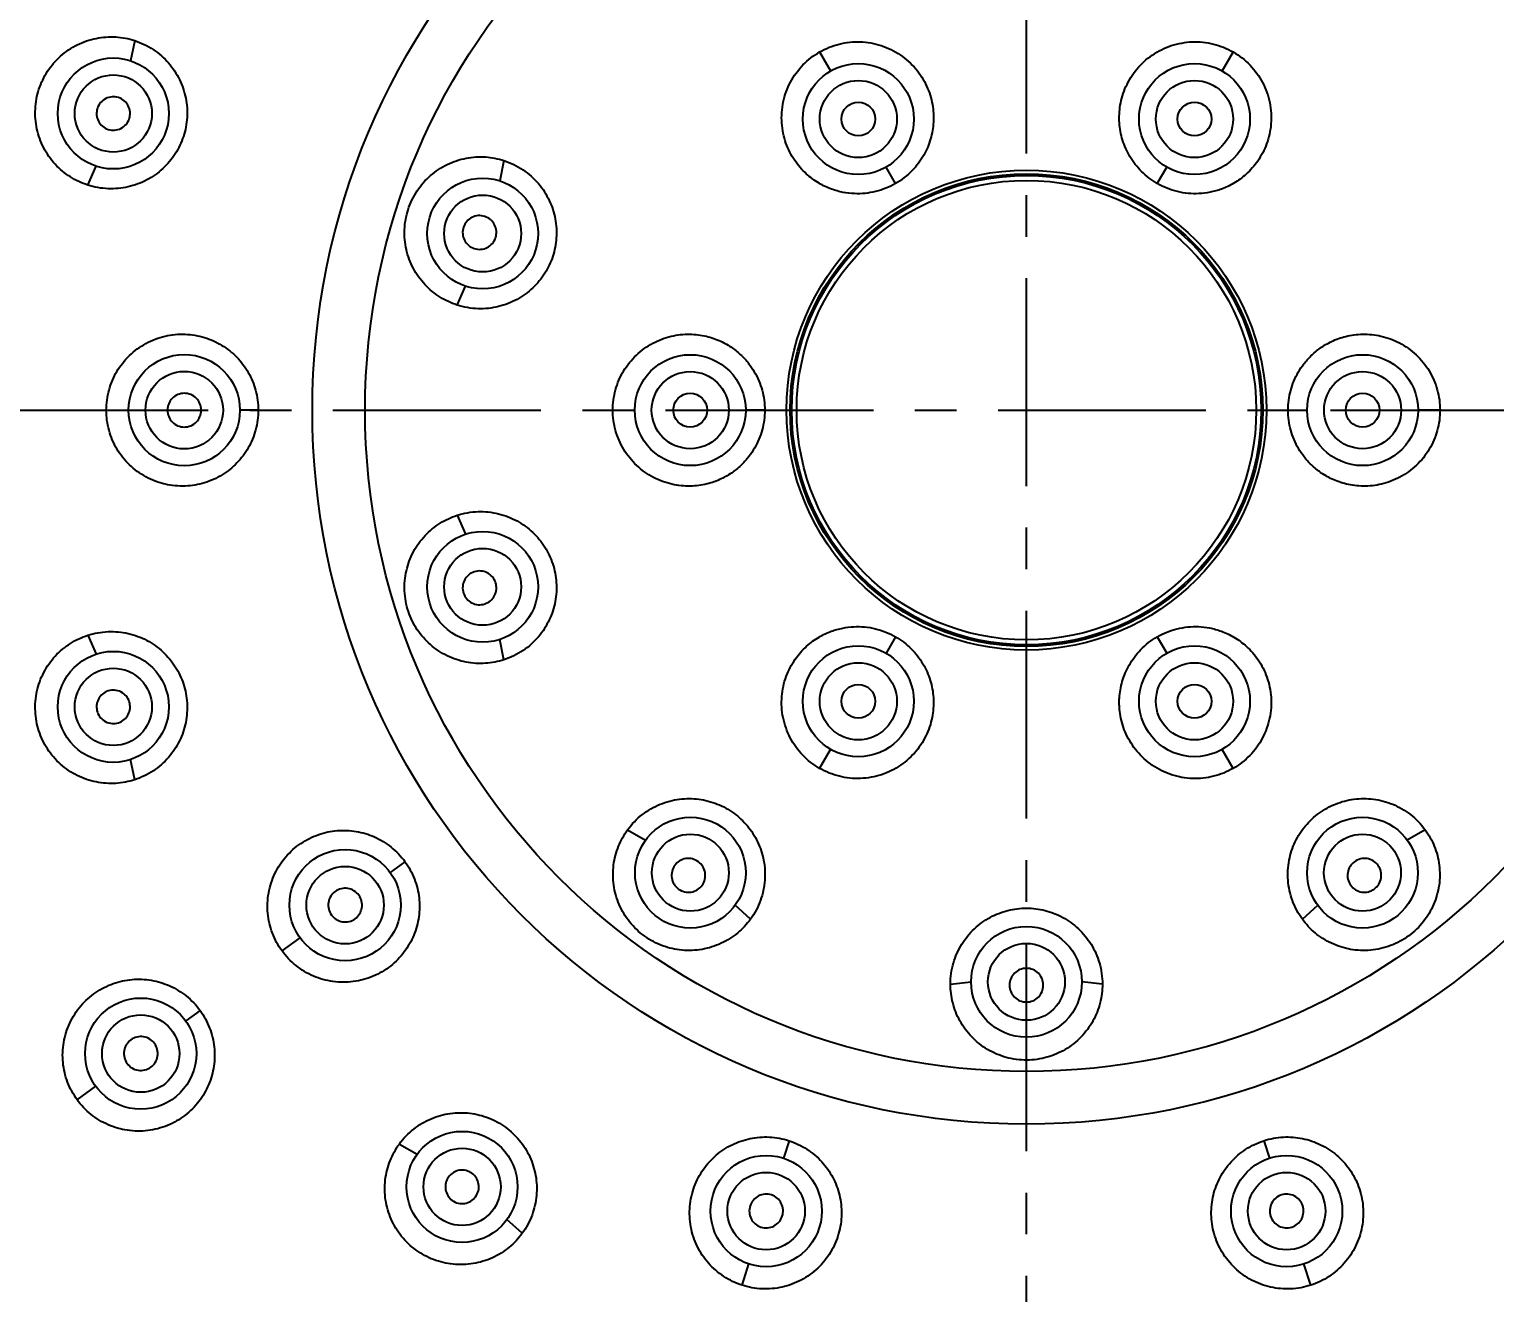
# Model space of a CAD drawing. Extents: x 0 to 1239, y 0 to 509.
# Drawn here: x 110.72 to 154.78, y 225.81 to 263.8 of the extents above; entities that cross this region are included whole.
import ezdxf

# ---------------------------------------------------------------- set-up
doc = ezdxf.new("R2010")
doc.units = 0
doc.header["$LTSCALE"] = 10
doc.header["$MEASUREMENT"] = 0
doc.header["$PDMODE"] = 3
doc.header["$PDSIZE"] = -10
doc.linetypes.add('CENTER', pattern=[2, 1.25, -0.25, 0.25, -0.25])
doc.layers.get('0').update_dxf_attribs({"linetype": 'CONTINUOUS'})
doc.layers.get('DEFPOINTS').update_dxf_attribs({"linetype": 'CONTINUOUS'})
doc.layers.add('CAXA3', color=7, linetype='CONTINUOUS', lineweight=25)
doc.styles.add('Daelim Dimension', font='')
doc.styles.get('Daelim Dimension').set_extended_font_data('NanumGothic')
doc.dimstyles.new('DEFAULT', dxfattribs={"dimscale": 2, "dimtxt": 2, "dimasz": 2, "dimexe": 0, "dimexo": 2, "dimgap": 1, "dimtad": 1, "dimdec": 1, "dimzin": 9, "dimdsep": 46, "dimtxsty": 'Daelim Dimension', "dimcen": 0.5, "dimclrd": 252, "dimclre": 252, "dimclrt": 3, "dimadec": 1, "dimazin": 0, "dimtfac": 1, "dimtdec": 1, "dimtix": 1, "dimtmove": 0, "dimatfit": 3, "dimfxl": 1, "dimtolj": 1, "dimtzin": 1, "dimlwd": 9, "dimlwe": 9, "dimarcsym": 0})

# ---------------------------------------------------------------- blocks, each defined once
blk = doc.blocks.new('*D3')
at = {"color": 5, "linetype": 'ByBlock', "lineweight": 9, "ltscale": 0.5, "transparency": 16777216}
for p, q in [((136.7, 302.709), (54.379, 302.709)), ((54.379, 298.709), (54.379, 207.083)), ((147.315, 203.083), (54.379, 203.083))]:
    blk.add_line(p, q, dxfattribs=at)
at = {"color": 5, "ltscale": 0.5, "transparency": 16777216}
for points in [[(53.713, 298.709), (55.046, 298.709), (54.379, 302.709)], [(53.713, 207.083), (55.046, 207.083), (54.379, 203.083)]]:
    blk.add_solid(points, dxfattribs=at)
at = {"layer": 'DEFPOINTS', "color": 0, "ltscale": 0.5, "transparency": 16777216}
for p in [(140.7, 302.709), (54.379, 203.083), (151.315, 203.083)]:
    blk.add_point(p, dxfattribs=at)
at = {"color": 7, "ltscale": 0.5, "transparency": 16777216, "insert": (47.588, 252.896), "char_height": 6, "attachment_point": 5, "rotation": 90, "style": 'Daelim Dimension'}
blk.add_mtext('\\A1;{\\H1.25x;\\C256;Ø}100', dxfattribs=at)

msp = doc.modelspace()

# ---------------------------------------------------------------- linework, layer by layer
at = {"color": 1, "linetype": 'CENTER', "ltscale": 0.5}
for p, q in [((140.7, 60.066), (140.7, 314.501)), ((79.847, 252.349), (202.165, 252.349))]:
    msp.add_line(p, q, dxfattribs=at)
at = {"layer": 'CAXA3', "color": 7, "linetype": 'Continuous', "lineweight": 25}
for p, q in [((113.885, 263.463), (113.758, 262.857)), ((134.481, 263.12), (134.811, 262.548)), ((146.918, 263.12), (146.588, 262.548)), ((112.473, 259.118), (112.727, 259.683)), ((124.99, 259.855), (124.864, 259.244)), ((136.765, 259.163), (136.479, 259.659)), ((144.634, 259.163), (144.92, 259.659)), ((123.578, 255.51), (123.835, 256.078)), ((133.727, 253.415), (133.673, 253.415)), ((113.032, 252.349), (113.703, 252.349)), ((117.601, 252.349), (117.048, 252.349)), ((128.262, 252.349), (128.922, 252.349)), ((132.831, 252.349), (132.258, 252.349)), ((148.568, 252.349), (149.141, 252.349)), ((153.137, 252.349), (152.477, 252.349)), ((133.673, 251.283), (133.727, 251.283)), ((123.578, 249.187), (123.835, 248.619)), ((112.473, 245.579), (112.727, 245.014)), ((124.99, 244.842), (124.864, 245.453)), ((136.765, 245.534), (136.479, 245.038)), ((144.634, 245.534), (144.92, 245.038)), ((134.481, 241.577), (134.811, 242.149)), ((146.918, 241.577), (146.588, 242.149)), ((113.885, 241.234), (113.758, 241.84)), ((128.706, 239.727), (129.248, 239.419)), ((152.693, 239.727), (152.151, 239.419)), ((122.012, 238.771), (121.565, 238.447)), ((132.402, 237.042), (131.941, 237.462)), ((148.997, 237.042), (149.458, 237.462)), ((118.316, 236.086), (118.859, 236.48)), ((138.415, 235.088), (139.035, 235.157)), ((142.984, 235.088), (142.364, 235.157)), ((115.852, 234.295), (115.419, 233.981)), ((112.155, 231.61), (112.714, 232.016)), ((121.843, 230.281), (122.38, 229.973)), ((133.562, 230.38), (133.391, 229.855)), ((147.838, 230.38), (148.008, 229.855)), ((125.539, 227.595), (125.08, 228.011)), ((132.15, 226.035), (132.357, 226.673)), ((149.249, 226.035), (149.042, 226.673))]:
    msp.add_line(p, q, dxfattribs=at)
for centre, radius in [((140.7, 252.349), 49.244), ((140.7, 252.349), 49.041), ((140.7, 252.349), 48.838), ((140.7, 252.349), 48.691), ((140.7, 252.349), 21.473), ((140.7, 252.349), 19.887), ((113.242, 261.27), 1.669), ((135.645, 261.103), 1.668), ((145.754, 261.103), 1.668), ((113.242, 261.27), 1.161), ((135.645, 261.103), 1.16), ((145.754, 261.103), 1.16), ((135.645, 261.103), 0.508), ((145.754, 261.103), 0.508), ((140.7, 252.349), 7.215), ((124.349, 257.661), 1.665), ((140.7, 252.349), 7.107), ((140.7, 252.349), 7.057), ((140.7, 252.349), 6.909), ((124.349, 257.661), 1.157), ((115.376, 252.349), 1.673), ((130.59, 252.349), 1.668), ((150.809, 252.349), 1.668), ((115.376, 252.349), 1.165), ((130.59, 252.349), 1.16), ((150.809, 252.349), 1.16), ((130.59, 252.349), 0.508), ((150.809, 252.349), 0.508), ((124.349, 247.036), 1.665), ((124.349, 247.036), 1.157), ((113.242, 243.427), 1.669), ((135.645, 243.594), 1.668), ((145.754, 243.594), 1.668), ((113.242, 243.427), 1.161), ((135.645, 243.594), 1.16), ((145.754, 243.594), 1.16), ((135.645, 243.594), 0.508), ((145.754, 243.594), 0.508), ((130.595, 238.44), 1.665), ((150.805, 238.44), 1.665), ((130.595, 238.44), 1.157), ((150.805, 238.44), 1.157), ((120.212, 237.464), 1.673), ((120.212, 237.464), 1.165), ((140.7, 235.157), 1.665), ((140.7, 235.157), 1.157), ((114.067, 232.999), 1.672), ((114.067, 232.999), 1.164), ((123.73, 228.992), 1.669), ((123.73, 228.992), 1.161), ((132.874, 228.264), 1.673), ((148.525, 228.264), 1.673), ((132.874, 228.264), 1.165), ((148.525, 228.264), 1.165)]:
    msp.add_circle(centre, radius, dxfattribs=at)
for radius, start, end in [(50.767, 283.066, 256.934), (50.361, 282.2813, 257.7187)]:
    msp.add_arc((140.7, 252.349), radius, start, end, dxfattribs=at)
for points, knots in [([(112.473, 259.118), (112.29, 259.177), (111.933, 259.346), (111.475, 259.729), (111.127, 260.227), (110.92, 260.801), (110.871, 261.409), (110.981, 262.006), (111.244, 262.554), (111.641, 263.016), (112.146, 263.359), (112.72, 263.555), (113.315, 263.596), (113.702, 263.523), (113.885, 263.463)], [0, 0, 0, 0, 0.577922, 1.173093, 1.777108, 2.384007, 2.987295, 3.589115, 4.190947, 4.794545, 5.401284, 6.004209, 6.598436, 7.175637, 7.175637, 7.175637, 7.175637]), ([(113.885, 263.463), (114.082, 263.399), (114.457, 263.218), (114.92, 262.81), (115.255, 262.305), (115.445, 261.739), (115.484, 261.151), (115.374, 260.575), (115.124, 260.045), (114.745, 259.593), (114.341, 259.306), (113.978, 259.144), (113.69, 259.057), (113.391, 259.009), (112.98, 258.998), (112.671, 259.054), (112.473, 259.118)], [0, 0, 0, 0, 0.624332, 1.23331, 1.834834, 2.424875, 3.008856, 3.588087, 4.168182, 4.752678, 5.342209, 5.642028, 5.943776, 6.245289, 6.549936, 7.175631, 7.175631, 7.175631, 7.175631]), ([(136.765, 259.163), (136.671, 259.109), (136.476, 259.014), (136.166, 258.915), (135.847, 258.861), (135.52, 258.852), (135.179, 258.891), (134.819, 258.991), (134.438, 259.171), (134.055, 259.455), (133.705, 259.859), (133.441, 260.38), (133.315, 260.986), (133.359, 261.622), (133.579, 262.227), (133.958, 262.749), (134.297, 263.014), (134.481, 263.12)], [0, 0, 0, 0, 0.325585, 0.651529, 0.973999, 1.295546, 1.632784, 2.001188, 2.414777, 2.891341, 3.423706, 4.007727, 4.627869, 5.261353, 5.900195, 6.539435, 7.175716, 7.175716, 7.175716, 7.175716]), ([(134.481, 263.12), (134.665, 263.226), (135.064, 263.388), (135.706, 263.455), (136.342, 263.342), (136.921, 263.058), (137.391, 262.633), (137.668, 262.195), (137.81, 261.823), (137.877, 261.547), (137.904, 261.319), (137.909, 261.141), (137.904, 260.969), (137.879, 260.756), (137.822, 260.504), (137.734, 260.255), (137.57, 259.921), (137.271, 259.521), (136.948, 259.269), (136.765, 259.163)], [0, 0, 0, 0, 0.638717, 1.275854, 1.916381, 2.556227, 3.188012, 3.798267, 4.094007, 4.380189, 4.651341, 4.783339, 4.913885, 5.169277, 5.424963, 5.689505, 5.962121, 6.541484, 7.175614, 7.175614, 7.175614, 7.175614]), ([(144.634, 259.163), (144.463, 259.262), (144.151, 259.501), (143.853, 259.884), (143.681, 260.217), (143.587, 260.472), (143.524, 260.73), (143.492, 260.991), (143.489, 261.256), (143.519, 261.527), (143.584, 261.805), (143.723, 262.179), (143.998, 262.622), (144.468, 263.051), (145.048, 263.339), (145.686, 263.455), (146.332, 263.389), (146.733, 263.227), (146.918, 263.12)], [0, 0, 0, 0, 0.5944, 1.16582, 1.444186, 1.717229, 1.980981, 2.242618, 2.505252, 2.775142, 3.062105, 3.359359, 3.974594, 4.607068, 5.249869, 5.893437, 6.533094, 7.175618, 7.175618, 7.175618, 7.175618]), ([(146.918, 263.12), (147.104, 263.013), (147.447, 262.745), (147.827, 262.216), (148.045, 261.603), (148.083, 260.963), (147.95, 260.358), (147.683, 259.843), (147.335, 259.447), (146.958, 259.17), (146.585, 258.994), (146.231, 258.894), (145.892, 258.852), (145.563, 258.859), (145.24, 258.913), (144.926, 259.013), (144.729, 259.109), (144.634, 259.163)], [0, 0, 0, 0, 0.643176, 1.289029, 1.933414, 2.572006, 3.192368, 3.771495, 4.297353, 4.762945, 5.168183, 5.530882, 5.865807, 6.190235, 6.517532, 6.847265, 7.175704, 7.175704, 7.175704, 7.175704]), ([(113.722, 261.114), (113.743, 261.176), (113.759, 261.31), (113.704, 261.504), (113.579, 261.663), (113.403, 261.761), (113.202, 261.785), (113.008, 261.73), (112.85, 261.606), (112.784, 261.488), (112.764, 261.426)], [0, 0, 0, 0, 0.197663, 0.395394, 0.593222, 0.791118, 0.989013, 1.186842, 1.384573, 1.582237, 1.582237, 1.582237, 1.582237]), ([(112.764, 261.426), (112.743, 261.363), (112.727, 261.229), (112.782, 261.035), (112.907, 260.877), (113.083, 260.778), (113.284, 260.755), (113.478, 260.809), (113.636, 260.934), (113.702, 261.052), (113.722, 261.114)], [0, 0, 0, 0, 0.197664, 0.395395, 0.593223, 0.791118, 0.989013, 1.186841, 1.384573, 1.582237, 1.582237, 1.582237, 1.582237]), ([(123.578, 255.51), (123.4, 255.568), (123.049, 255.732), (122.593, 256.107), (122.3, 256.518), (122.135, 256.887), (122.049, 257.177), (122.002, 257.475), (121.992, 257.879), (122.064, 258.287), (122.216, 258.671), (122.37, 258.942), (122.557, 259.188), (122.773, 259.406), (123.016, 259.591), (123.367, 259.792), (123.844, 259.951), (124.432, 259.987), (124.812, 259.913), (124.99, 259.855)], [0, 0, 0, 0, 0.561935, 1.15173, 1.755721, 2.059839, 2.363271, 2.662159, 2.961976, 3.575289, 3.888638, 4.201735, 4.509258, 4.814752, 5.120621, 5.425122, 6.026407, 6.613969, 7.175638, 7.175638, 7.175638, 7.175638]), ([(124.99, 259.855), (125.193, 259.789), (125.576, 259.602), (126.043, 259.182), (126.372, 258.671), (126.553, 258.108), (126.587, 257.53), (126.479, 256.969), (126.236, 256.451), (125.869, 256.004), (125.473, 255.715), (125.114, 255.547), (124.824, 255.456), (124.521, 255.403), (124.1, 255.388), (123.781, 255.444), (123.578, 255.51)], [0, 0, 0, 0, 0.642279, 1.262496, 1.86604, 2.449796, 3.022303, 3.586164, 4.151076, 4.724552, 5.308461, 5.608704, 5.913117, 6.219847, 6.531608, 7.175623, 7.175623, 7.175623, 7.175623]), ([(123.772, 257.849), (123.752, 257.786), (123.735, 257.651), (123.791, 257.455), (123.916, 257.296), (124.094, 257.196), (124.296, 257.172), (124.491, 257.228), (124.651, 257.353), (124.717, 257.472), (124.738, 257.535)], [0, 0, 0, 0, 0.199289, 0.398595, 0.597925, 0.797272, 0.996619, 1.19595, 1.395256, 1.594545, 1.594545, 1.594545, 1.594545]), ([(124.738, 257.535), (124.758, 257.598), (124.774, 257.733), (124.719, 257.928), (124.593, 258.088), (124.416, 258.187), (124.214, 258.211), (124.018, 258.156), (123.859, 258.03), (123.792, 257.912), (123.772, 257.849)], [0, 0, 0, 0, 0.199289, 0.398595, 0.597925, 0.797272, 0.99662, 1.19595, 1.395256, 1.594545, 1.594545, 1.594545, 1.594545]), ([(113.032, 252.349), (113.032, 252.552), (113.087, 252.96), (113.327, 253.528), (113.647, 253.932), (113.96, 254.195), (114.22, 254.361), (114.502, 254.491), (114.797, 254.58), (115.099, 254.63), (115.499, 254.641), (115.987, 254.559), (116.521, 254.318), (116.973, 253.957), (117.322, 253.492), (117.548, 252.946), (117.601, 252.549), (117.601, 252.349)], [0, 0, 0, 0, 0.611297, 1.220642, 1.832814, 2.139805, 2.447546, 2.758317, 3.068065, 3.373048, 3.674789, 4.267375, 4.844128, 5.416085, 5.989395, 6.572082, 7.175639, 7.175639, 7.175639, 7.175639]), ([(128.262, 252.349), (128.262, 252.553), (128.317, 252.965), (128.563, 253.538), (128.952, 254.023), (129.449, 254.383), (130.003, 254.593), (130.558, 254.654), (131.065, 254.591), (131.497, 254.441), (131.848, 254.238), (132.127, 254.009), (132.348, 253.765), (132.522, 253.508), (132.658, 253.237), (132.757, 252.95), (132.817, 252.652), (132.831, 252.45), (132.831, 252.349)], [0, 0, 0, 0, 0.614362, 1.233175, 1.851296, 2.460235, 3.054881, 3.611716, 4.120583, 4.578377, 4.977692, 5.333744, 5.658203, 5.963285, 6.264145, 6.567847, 6.87222, 7.175767, 7.175767, 7.175767, 7.175767]), ([(148.568, 252.349), (148.568, 252.448), (148.582, 252.648), (148.64, 252.943), (148.737, 253.226), (148.87, 253.496), (149.041, 253.752), (149.259, 253.997), (149.535, 254.228), (149.886, 254.433), (150.316, 254.587), (150.823, 254.654), (151.378, 254.597), (151.935, 254.391), (152.438, 254.033), (152.832, 253.546), (153.081, 252.97), (153.137, 252.554), (153.137, 252.349)], [0, 0, 0, 0, 0.299815, 0.600443, 0.900095, 1.197493, 1.500496, 1.823711, 2.179187, 2.579488, 3.037281, 3.545071, 4.102953, 4.69824, 5.3105, 5.933809, 6.557933, 7.175766, 7.175766, 7.175766, 7.175766]), ([(115.885, 252.349), (115.885, 252.415), (115.859, 252.548), (115.746, 252.717), (115.577, 252.83), (115.377, 252.87), (115.178, 252.83), (115.009, 252.717), (114.896, 252.548), (114.869, 252.415), (114.869, 252.349)], [0, 0, 0, 0, 0.199289, 0.398595, 0.597925, 0.797272, 0.99662, 1.19595, 1.395256, 1.594545, 1.594545, 1.594545, 1.594545]), ([(117.601, 252.349), (117.601, 252.148), (117.548, 251.752), (117.323, 251.207), (116.976, 250.744), (116.525, 250.381), (115.991, 250.14), (115.4, 250.039), (114.79, 250.097), (114.211, 250.317), (113.71, 250.685), (113.327, 251.17), (113.086, 251.738), (113.032, 252.146), (113.032, 252.349)], [0, 0, 0, 0, 0.603171, 1.184749, 1.756596, 2.326688, 2.906552, 3.500104, 4.109327, 4.727555, 5.342359, 5.95489, 6.564752, 7.175633, 7.175633, 7.175633, 7.175633]), ([(114.869, 252.349), (114.869, 252.283), (114.896, 252.149), (115.009, 251.98), (115.178, 251.867), (115.377, 251.828), (115.577, 251.867), (115.746, 251.98), (115.859, 252.149), (115.885, 252.283), (115.885, 252.349)], [0, 0, 0, 0, 0.199289, 0.398595, 0.597925, 0.797272, 0.996619, 1.19595, 1.395256, 1.594545, 1.594545, 1.594545, 1.594545]), ([(132.831, 252.349), (132.831, 252.249), (132.818, 252.049), (132.759, 251.754), (132.662, 251.471), (132.529, 251.202), (132.358, 250.945), (132.14, 250.701), (131.864, 250.47), (131.514, 250.264), (131.083, 250.11), (130.576, 250.043), (130.021, 250.1), (129.464, 250.307), (128.962, 250.664), (128.567, 251.151), (128.318, 251.728), (128.262, 252.143), (128.262, 252.349)], [0, 0, 0, 0, 0.299816, 0.600443, 0.900095, 1.197493, 1.500496, 1.823711, 2.179187, 2.579488, 3.037281, 3.545071, 4.102953, 4.69824, 5.3105, 5.933809, 6.557933, 7.175766, 7.175766, 7.175766, 7.175766]), ([(153.137, 252.349), (153.137, 252.144), (153.082, 251.732), (152.836, 251.159), (152.447, 250.674), (151.95, 250.315), (151.396, 250.105), (150.842, 250.043), (150.334, 250.106), (149.902, 250.257), (149.551, 250.459), (149.272, 250.688), (149.051, 250.932), (148.877, 251.189), (148.741, 251.46), (148.642, 251.747), (148.582, 252.045), (148.568, 252.248), (148.568, 252.349)], [0, 0, 0, 0, 0.614362, 1.233175, 1.851296, 2.460235, 3.054881, 3.611716, 4.120583, 4.578377, 4.977692, 5.333744, 5.658203, 5.963285, 6.264145, 6.567847, 6.87222, 7.175767, 7.175767, 7.175767, 7.175767]), ([(124.99, 244.842), (124.812, 244.784), (124.431, 244.711), (123.842, 244.747), (123.363, 244.907), (123.013, 245.108), (122.773, 245.293), (122.56, 245.506), (122.314, 245.826), (122.133, 246.199), (122.03, 246.599), (121.995, 246.909), (122.001, 247.218), (122.049, 247.521), (122.136, 247.814), (122.302, 248.183), (122.595, 248.592), (123.049, 248.966), (123.4, 249.13), (123.578, 249.187)], [0, 0, 0, 0, 0.561935, 1.15173, 1.755721, 2.059839, 2.363271, 2.662159, 2.961976, 3.575289, 3.888638, 4.201735, 4.509258, 4.814752, 5.120621, 5.425122, 6.026407, 6.613969, 7.175638, 7.175638, 7.175638, 7.175638]), ([(123.578, 249.187), (123.781, 249.253), (124.201, 249.327), (124.825, 249.262), (125.392, 249.042), (125.87, 248.693), (126.236, 248.246), (126.479, 247.728), (126.587, 247.166), (126.553, 246.589), (126.402, 246.122), (126.211, 245.775), (126.03, 245.531), (125.815, 245.31), (125.484, 245.051), (125.193, 244.908), (124.99, 244.842)], [0, 0, 0, 0, 0.642279, 1.2625, 1.866043, 2.449799, 3.022306, 3.586167, 4.151078, 4.724555, 5.308464, 5.608707, 5.913121, 6.219848, 6.531605, 7.175623, 7.175623, 7.175623, 7.175623]), ([(124.738, 247.162), (124.717, 247.225), (124.651, 247.344), (124.491, 247.47), (124.296, 247.525), (124.094, 247.501), (123.916, 247.402), (123.791, 247.242), (123.735, 247.046), (123.752, 246.911), (123.772, 246.849)], [0, 0, 0, 0, 0.199289, 0.398595, 0.597925, 0.797272, 0.99662, 1.19595, 1.395256, 1.594545, 1.594545, 1.594545, 1.594545]), ([(123.772, 246.849), (123.792, 246.786), (123.859, 246.667), (124.018, 246.541), (124.214, 246.486), (124.416, 246.51), (124.593, 246.609), (124.719, 246.769), (124.774, 246.964), (124.758, 247.1), (124.738, 247.162)], [0, 0, 0, 0, 0.199289, 0.398595, 0.597925, 0.797272, 0.996619, 1.19595, 1.395256, 1.594545, 1.594545, 1.594545, 1.594545]), ([(113.885, 241.234), (113.702, 241.175), (113.314, 241.101), (112.718, 241.142), (112.144, 241.34), (111.639, 241.683), (111.242, 242.145), (110.98, 242.694), (110.871, 243.291), (110.92, 243.899), (111.128, 244.473), (111.476, 244.969), (111.934, 245.352), (112.29, 245.52), (112.473, 245.579)], [0, 0, 0, 0, 0.577922, 1.173093, 1.777108, 2.384007, 2.987295, 3.589115, 4.190947, 4.794545, 5.401284, 6.004209, 6.598436, 7.175637, 7.175637, 7.175637, 7.175637]), ([(112.473, 245.579), (112.67, 245.643), (113.08, 245.717), (113.695, 245.66), (114.262, 245.448), (114.748, 245.101), (115.126, 244.648), (115.376, 244.118), (115.484, 243.542), (115.444, 242.954), (115.285, 242.484), (115.088, 242.14), (114.905, 241.9), (114.691, 241.686), (114.366, 241.435), (114.083, 241.298), (113.885, 241.234)], [0, 0, 0, 0, 0.624332, 1.23331, 1.834834, 2.424875, 3.008856, 3.588087, 4.168182, 4.752678, 5.342209, 5.642028, 5.943776, 6.245289, 6.549936, 7.175631, 7.175631, 7.175631, 7.175631]), ([(134.481, 241.577), (134.295, 241.684), (133.952, 241.953), (133.572, 242.481), (133.355, 243.094), (133.316, 243.734), (133.449, 244.339), (133.716, 244.854), (134.064, 245.25), (134.441, 245.527), (134.814, 245.704), (135.168, 245.803), (135.507, 245.845), (135.836, 245.838), (136.159, 245.784), (136.473, 245.685), (136.671, 245.589), (136.765, 245.534)], [0, 0, 0, 0, 0.643176, 1.289029, 1.933414, 2.572006, 3.192368, 3.771495, 4.297353, 4.762945, 5.168183, 5.530882, 5.865807, 6.190235, 6.517532, 6.847265, 7.175704, 7.175704, 7.175704, 7.175704]), ([(136.765, 245.534), (136.936, 245.435), (137.248, 245.196), (137.547, 244.813), (137.718, 244.48), (137.812, 244.226), (137.875, 243.967), (137.907, 243.706), (137.91, 243.442), (137.88, 243.17), (137.816, 242.893), (137.676, 242.518), (137.401, 242.076), (136.931, 241.646), (136.352, 241.358), (135.713, 241.243), (135.067, 241.308), (134.666, 241.47), (134.481, 241.577)], [0, 0, 0, 0, 0.5944, 1.16582, 1.444186, 1.717229, 1.980981, 2.242618, 2.505252, 2.775142, 3.062105, 3.359359, 3.974594, 4.607068, 5.249869, 5.893437, 6.533094, 7.175618, 7.175618, 7.175618, 7.175618]), ([(146.918, 241.577), (146.735, 241.471), (146.335, 241.31), (145.693, 241.243), (145.057, 241.356), (144.478, 241.64), (144.008, 242.065), (143.731, 242.503), (143.589, 242.874), (143.522, 243.15), (143.496, 243.379), (143.49, 243.556), (143.495, 243.728), (143.52, 243.941), (143.577, 244.193), (143.665, 244.442), (143.829, 244.776), (144.128, 245.177), (144.451, 245.429), (144.634, 245.534)], [0, 0, 0, 0, 0.638717, 1.275854, 1.916381, 2.556227, 3.188012, 3.798267, 4.094007, 4.380189, 4.651341, 4.783339, 4.913885, 5.169277, 5.424963, 5.689505, 5.962121, 6.541484, 7.175614, 7.175614, 7.175614, 7.175614]), ([(144.634, 245.534), (144.728, 245.588), (144.923, 245.683), (145.233, 245.782), (145.552, 245.837), (145.88, 245.846), (146.22, 245.806), (146.58, 245.706), (146.961, 245.526), (147.344, 245.243), (147.694, 244.838), (147.958, 244.317), (148.084, 243.712), (148.04, 243.075), (147.82, 242.47), (147.441, 241.948), (147.102, 241.683), (146.918, 241.577)], [0, 0, 0, 0, 0.325585, 0.651529, 0.973999, 1.295546, 1.632784, 2.001188, 2.414777, 2.891341, 3.423706, 4.007727, 4.627869, 5.261353, 5.900195, 6.539435, 7.175716, 7.175716, 7.175716, 7.175716]), ([(113.722, 243.583), (113.702, 243.645), (113.636, 243.763), (113.478, 243.888), (113.284, 243.943), (113.083, 243.919), (112.907, 243.82), (112.782, 243.662), (112.727, 243.468), (112.743, 243.334), (112.764, 243.272)], [0, 0, 0, 0, 0.197663, 0.395394, 0.593222, 0.791118, 0.989013, 1.186842, 1.384573, 1.582237, 1.582237, 1.582237, 1.582237]), ([(112.764, 243.272), (112.784, 243.209), (112.85, 243.092), (113.008, 242.967), (113.202, 242.912), (113.403, 242.936), (113.579, 243.034), (113.704, 243.193), (113.759, 243.387), (113.743, 243.521), (113.722, 243.583)], [0, 0, 0, 0, 0.197664, 0.395395, 0.593223, 0.791118, 0.989013, 1.186841, 1.384573, 1.582237, 1.582237, 1.582237, 1.582237]), ([(128.706, 239.727), (128.831, 239.9), (129.128, 240.207), (129.671, 240.521), (130.259, 240.676), (130.851, 240.674), (131.41, 240.528), (131.911, 240.252), (132.328, 239.861), (132.641, 239.374), (132.793, 238.907), (132.841, 238.514), (132.839, 238.21), (132.795, 237.905), (132.679, 237.501), (132.528, 237.215), (132.402, 237.042)], [0, 0, 0, 0, 0.64228, 1.262497, 1.866041, 2.449797, 3.022304, 3.586165, 4.151077, 4.724554, 5.308463, 5.608707, 5.91312, 6.219847, 6.531605, 7.175623, 7.175623, 7.175623, 7.175623]), ([(148.997, 237.042), (148.871, 237.214), (148.671, 237.591), (148.54, 238.205), (148.575, 238.812), (148.759, 239.375), (149.071, 239.861), (149.489, 240.252), (149.989, 240.528), (150.549, 240.675), (151.04, 240.675), (151.429, 240.6), (151.717, 240.503), (151.993, 240.368), (152.342, 240.133), (152.567, 239.901), (152.693, 239.727)], [0, 0, 0, 0, 0.64228, 1.262497, 1.866041, 2.449797, 3.022304, 3.586165, 4.151077, 4.724554, 5.308463, 5.608707, 5.91312, 6.219847, 6.531605, 7.175623, 7.175623, 7.175623, 7.175623]), ([(118.316, 236.086), (118.196, 236.251), (118, 236.614), (117.862, 237.217), (117.888, 237.836), (118.077, 238.423), (118.412, 238.937), (118.793, 239.276), (119.14, 239.478), (119.413, 239.593), (119.693, 239.67), (120.07, 239.725), (120.55, 239.705), (121.107, 239.536), (121.615, 239.227), (121.893, 238.935), (122.012, 238.771)], [0, 0, 0, 0, 0.61257, 1.224671, 1.838662, 2.45158, 3.057488, 3.663785, 3.964974, 4.262113, 4.550907, 4.836263, 5.405491, 5.9801, 6.567759, 7.175635, 7.175635, 7.175635, 7.175635]), ([(132.402, 237.042), (132.292, 236.89), (132.028, 236.607), (131.53, 236.29), (131.048, 236.138), (130.646, 236.095), (130.344, 236.103), (130.046, 236.15), (129.659, 236.265), (129.293, 236.46), (128.975, 236.724), (128.764, 236.953), (128.588, 237.207), (128.449, 237.48), (128.347, 237.769), (128.265, 238.164), (128.261, 238.668), (128.409, 239.237), (128.596, 239.576), (128.706, 239.727)], [0, 0, 0, 0, 0.561935, 1.15173, 1.755721, 2.059839, 2.363271, 2.662159, 2.961976, 3.575289, 3.888638, 4.201735, 4.509258, 4.814752, 5.120621, 5.425122, 6.026407, 6.613969, 7.175638, 7.175638, 7.175638, 7.175638]), ([(152.693, 239.727), (152.803, 239.576), (152.991, 239.237), (153.139, 238.665), (153.134, 238.16), (153.051, 237.765), (152.95, 237.48), (152.813, 237.211), (152.584, 236.878), (152.286, 236.591), (151.937, 236.37), (151.653, 236.24), (151.357, 236.151), (151.054, 236.103), (150.749, 236.095), (150.347, 236.139), (149.867, 236.291), (149.371, 236.608), (149.107, 236.89), (148.997, 237.042)], [0, 0, 0, 0, 0.561935, 1.15173, 1.755721, 2.059839, 2.363271, 2.662159, 2.961976, 3.575289, 3.888638, 4.201735, 4.509258, 4.814752, 5.120621, 5.425122, 6.026407, 6.613969, 7.175638, 7.175638, 7.175638, 7.175638]), ([(130.835, 238.771), (130.781, 238.81), (130.658, 238.867), (130.455, 238.875), (130.264, 238.804), (130.115, 238.666), (130.03, 238.482), (130.022, 238.278), (130.092, 238.088), (130.184, 237.988), (130.238, 237.949)], [0, 0, 0, 0, 0.199289, 0.398595, 0.597925, 0.797272, 0.99662, 1.19595, 1.395256, 1.594545, 1.594545, 1.594545, 1.594545]), ([(151.161, 237.949), (151.215, 237.988), (151.307, 238.088), (151.377, 238.278), (151.37, 238.482), (151.284, 238.666), (151.135, 238.804), (150.944, 238.875), (150.741, 238.867), (150.618, 238.81), (150.564, 238.771)], [0, 0, 0, 0, 0.199289, 0.398595, 0.597925, 0.797272, 0.996619, 1.19595, 1.395256, 1.594545, 1.594545, 1.594545, 1.594545]), ([(122.012, 238.771), (122.13, 238.61), (122.32, 238.26), (122.459, 237.687), (122.45, 237.106), (122.298, 236.547), (122.007, 236.037), (121.589, 235.609), (121.062, 235.298), (120.464, 235.136), (119.843, 235.139), (119.248, 235.306), (118.72, 235.624), (118.435, 235.921), (118.316, 236.086)], [0, 0, 0, 0, 0.600227, 1.182492, 1.755869, 2.32901, 2.907518, 3.50138, 4.109205, 4.727939, 5.342125, 5.95429, 6.564368, 7.175634, 7.175634, 7.175634, 7.175634]), ([(130.238, 237.949), (130.291, 237.91), (130.415, 237.853), (130.618, 237.845), (130.808, 237.916), (130.958, 238.054), (131.043, 238.238), (131.051, 238.442), (130.981, 238.632), (130.888, 238.732), (130.835, 238.771)], [0, 0, 0, 0, 0.199289, 0.398595, 0.597925, 0.797272, 0.996619, 1.19595, 1.395256, 1.594545, 1.594545, 1.594545, 1.594545]), ([(150.564, 238.771), (150.511, 238.732), (150.419, 238.632), (150.348, 238.442), (150.356, 238.238), (150.441, 238.054), (150.591, 237.916), (150.782, 237.845), (150.984, 237.853), (151.108, 237.91), (151.161, 237.949)], [0, 0, 0, 0, 0.199289, 0.398595, 0.597925, 0.797272, 0.99662, 1.19595, 1.395256, 1.594545, 1.594545, 1.594545, 1.594545]), ([(120.624, 237.763), (120.585, 237.816), (120.486, 237.909), (120.295, 237.979), (120.092, 237.971), (119.907, 237.886), (119.769, 237.737), (119.699, 237.546), (119.707, 237.343), (119.764, 237.22), (119.803, 237.166)], [0, 0, 0, 0, 0.199289, 0.398595, 0.597925, 0.797272, 0.99662, 1.19595, 1.395256, 1.594545, 1.594545, 1.594545, 1.594545]), ([(119.803, 237.166), (119.841, 237.113), (119.941, 237.02), (120.132, 236.95), (120.335, 236.958), (120.52, 237.043), (120.658, 237.192), (120.728, 237.383), (120.72, 237.586), (120.663, 237.71), (120.624, 237.763)], [0, 0, 0, 0, 0.199289, 0.398595, 0.597925, 0.797272, 0.996619, 1.19595, 1.395256, 1.594545, 1.594545, 1.594545, 1.594545]), ([(138.415, 235.088), (138.415, 235.302), (138.475, 235.724), (138.729, 236.298), (139.114, 236.769), (139.594, 237.115), (140.132, 237.325), (140.7, 237.396), (141.267, 237.325), (141.806, 237.115), (142.204, 236.827), (142.474, 236.537), (142.65, 236.29), (142.794, 236.017), (142.939, 235.622), (142.984, 235.302), (142.984, 235.088)], [0, 0, 0, 0, 0.642279, 1.2625, 1.866043, 2.449798, 3.022305, 3.586166, 4.151077, 4.724553, 5.308462, 5.608705, 5.913118, 6.219848, 6.531608, 7.175623, 7.175623, 7.175623, 7.175623]), ([(140.7, 235.565), (140.634, 235.565), (140.5, 235.539), (140.331, 235.426), (140.218, 235.257), (140.179, 235.058), (140.218, 234.858), (140.331, 234.689), (140.5, 234.576), (140.634, 234.55), (140.7, 234.55)], [0, 0, 0, 0, 0.199289, 0.398595, 0.597925, 0.797272, 0.99662, 1.19595, 1.395256, 1.594545, 1.594545, 1.594545, 1.594545]), ([(140.7, 234.55), (140.766, 234.55), (140.899, 234.576), (141.068, 234.689), (141.181, 234.858), (141.221, 235.058), (141.181, 235.257), (141.068, 235.426), (140.899, 235.539), (140.766, 235.565), (140.7, 235.565)], [0, 0, 0, 0, 0.199289, 0.398595, 0.597925, 0.797272, 0.996619, 1.19595, 1.395256, 1.594545, 1.594545, 1.594545, 1.594545]), ([(112.155, 231.61), (112.037, 231.772), (111.843, 232.131), (111.703, 232.727), (111.724, 233.341), (111.908, 233.931), (112.242, 234.45), (112.696, 234.858), (113.23, 235.129), (113.806, 235.253), (114.389, 235.229), (114.95, 235.059), (115.457, 234.749), (115.734, 234.458), (115.852, 234.295)], [0, 0, 0, 0, 0.604307, 1.210446, 1.819562, 2.432059, 3.047096, 3.652889, 4.246517, 4.827827, 5.405884, 5.984854, 6.57245, 7.175635, 7.175635, 7.175635, 7.175635]), ([(142.984, 235.088), (142.984, 234.901), (142.937, 234.516), (142.72, 233.967), (142.42, 233.561), (142.12, 233.29), (141.871, 233.119), (141.602, 232.982), (141.221, 232.848), (140.811, 232.79), (140.398, 232.816), (140.093, 232.878), (139.801, 232.98), (139.528, 233.119), (139.276, 233.293), (138.977, 233.564), (138.678, 233.969), (138.462, 234.517), (138.415, 234.901), (138.415, 235.088)], [0, 0, 0, 0, 0.561935, 1.15173, 1.755721, 2.059839, 2.363271, 2.662159, 2.961976, 3.575289, 3.888638, 4.201735, 4.509258, 4.814752, 5.120621, 5.425122, 6.026407, 6.613969, 7.175638, 7.175638, 7.175638, 7.175638]), ([(115.852, 234.295), (115.969, 234.134), (116.16, 233.782), (116.299, 233.204), (116.288, 232.618), (116.131, 232.054), (115.834, 231.544), (115.41, 231.119), (114.88, 230.813), (114.282, 230.657), (113.665, 230.666), (113.075, 230.836), (112.553, 231.153), (112.273, 231.448), (112.155, 231.61)], [0, 0, 0, 0, 0.601485, 1.188598, 1.768265, 2.347076, 2.929849, 3.52498, 4.132313, 4.748007, 5.35986, 5.968388, 6.573373, 7.175635, 7.175635, 7.175635, 7.175635]), ([(114.482, 233.3), (114.443, 233.354), (114.343, 233.447), (114.152, 233.517), (113.949, 233.509), (113.764, 233.423), (113.625, 233.274), (113.555, 233.082), (113.562, 232.879), (113.62, 232.756), (113.658, 232.702)], [0, 0, 0, 0, 0.199419, 0.398993, 0.598786, 0.798734, 0.998683, 1.198478, 1.398053, 1.597474, 1.597474, 1.597474, 1.597474]), ([(113.658, 232.702), (113.697, 232.649), (113.797, 232.556), (113.988, 232.486), (114.192, 232.494), (114.377, 232.579), (114.515, 232.729), (114.586, 232.92), (114.578, 233.123), (114.521, 233.247), (114.482, 233.3)], [0, 0, 0, 0, 0.199421, 0.398995, 0.598788, 0.798735, 0.998682, 1.198476, 1.398052, 1.597474, 1.597474, 1.597474, 1.597474]), ([(121.843, 230.281), (121.965, 230.449), (122.253, 230.749), (122.783, 231.064), (123.367, 231.226), (123.964, 231.232), (124.536, 231.087), (125.049, 230.805), (125.476, 230.403), (125.789, 229.904), (125.937, 229.43), (125.98, 229.035), (125.973, 228.734), (125.926, 228.435), (125.81, 228.041), (125.661, 227.764), (125.539, 227.595)], [0, 0, 0, 0, 0.624242, 1.23313, 1.834567, 2.424534, 3.008437, 3.587579, 4.167539, 4.75198, 5.341658, 5.641737, 5.943743, 6.245368, 6.55005, 7.175631, 7.175631, 7.175631, 7.175631]), ([(132.15, 226.035), (131.956, 226.098), (131.585, 226.276), (131.119, 226.681), (130.776, 227.196), (130.582, 227.786), (130.552, 228.405), (130.685, 229.001), (130.962, 229.53), (131.356, 229.963), (131.839, 230.28), (132.389, 230.469), (132.978, 230.515), (133.371, 230.442), (133.562, 230.38)], [0, 0, 0, 0, 0.611797, 1.222667, 1.83536, 2.450572, 3.068576, 3.6748, 4.267121, 4.844062, 5.416435, 5.989218, 6.572571, 7.175634, 7.175634, 7.175634, 7.175634]), ([(147.838, 230.38), (148.027, 230.442), (148.419, 230.515), (149.007, 230.47), (149.557, 230.282), (150.042, 229.964), (150.437, 229.531), (150.714, 229.001), (150.847, 228.403), (150.817, 227.784), (150.622, 227.195), (150.279, 226.68), (149.814, 226.276), (149.443, 226.098), (149.249, 226.035)], [0, 0, 0, 0, 0.600227, 1.182492, 1.755869, 2.32901, 2.907518, 3.50138, 4.109205, 4.727939, 5.342125, 5.95429, 6.564368, 7.175634, 7.175634, 7.175634, 7.175634]), ([(125.539, 227.595), (125.426, 227.44), (125.156, 227.152), (124.649, 226.835), (124.068, 226.658), (123.458, 226.638), (122.865, 226.779), (122.331, 227.069), (121.891, 227.488), (121.574, 228.009), (121.405, 228.595), (121.395, 229.202), (121.54, 229.78), (121.73, 230.126), (121.843, 230.281)], [0, 0, 0, 0, 0.577922, 1.173093, 1.777108, 2.384007, 2.987295, 3.589115, 4.190947, 4.794545, 5.401284, 6.004209, 6.598436, 7.175637, 7.175637, 7.175637, 7.175637]), ([(133.562, 230.38), (133.751, 230.319), (134.111, 230.147), (134.56, 229.765), (134.895, 229.29), (135.1, 228.748), (135.165, 228.165), (135.078, 227.573), (134.834, 227.011), (134.446, 226.529), (133.942, 226.166), (133.362, 225.952), (132.748, 225.898), (132.343, 225.972), (132.15, 226.035)], [0, 0, 0, 0, 0.600227, 1.182492, 1.755869, 2.32901, 2.907518, 3.50138, 4.109205, 4.727939, 5.342125, 5.95429, 6.564368, 7.175634, 7.175634, 7.175634, 7.175634]), ([(149.249, 226.035), (149.056, 225.972), (148.65, 225.898), (148.036, 225.952), (147.456, 226.167), (146.952, 226.53), (146.564, 227.013), (146.321, 227.574), (146.234, 228.164), (146.298, 228.746), (146.503, 229.287), (146.836, 229.762), (147.286, 230.146), (147.647, 230.318), (147.838, 230.38)], [0, 0, 0, 0, 0.611797, 1.222667, 1.83536, 2.450572, 3.068576, 3.6748, 4.267121, 4.844062, 5.416435, 5.989218, 6.572571, 7.175634, 7.175634, 7.175634, 7.175634]), ([(124.027, 229.4), (123.974, 229.439), (123.851, 229.496), (123.65, 229.503), (123.461, 229.433), (123.312, 229.296), (123.228, 229.113), (123.22, 228.912), (123.289, 228.722), (123.381, 228.623), (123.434, 228.585)], [0, 0, 0, 0, 0.197663, 0.395394, 0.593222, 0.791118, 0.989013, 1.186842, 1.384573, 1.582237, 1.582237, 1.582237, 1.582237]), ([(123.434, 228.585), (123.487, 228.546), (123.61, 228.49), (123.811, 228.482), (124, 228.552), (124.149, 228.689), (124.233, 228.872), (124.241, 229.074), (124.171, 229.263), (124.08, 229.362), (124.027, 229.4)], [0, 0, 0, 0, 0.197664, 0.395395, 0.593223, 0.791118, 0.989013, 1.186841, 1.384573, 1.582237, 1.582237, 1.582237, 1.582237]), ([(133.031, 228.749), (132.969, 228.769), (132.834, 228.785), (132.638, 228.73), (132.478, 228.604), (132.379, 228.427), (132.355, 228.225), (132.41, 228.029), (132.536, 227.87), (132.655, 227.803), (132.718, 227.783)], [0, 0, 0, 0, 0.199289, 0.398595, 0.597925, 0.797272, 0.99662, 1.19595, 1.395256, 1.594545, 1.594545, 1.594545, 1.594545]), ([(132.718, 227.783), (132.78, 227.762), (132.916, 227.746), (133.111, 227.802), (133.271, 227.927), (133.37, 228.105), (133.394, 228.307), (133.339, 228.502), (133.213, 228.662), (133.094, 228.728), (133.031, 228.749)], [0, 0, 0, 0, 0.199289, 0.398595, 0.597925, 0.797272, 0.996619, 1.19595, 1.395256, 1.594545, 1.594545, 1.594545, 1.594545]), ([(148.368, 228.749), (148.305, 228.728), (148.186, 228.662), (148.06, 228.502), (148.005, 228.307), (148.029, 228.105), (148.128, 227.927), (148.288, 227.802), (148.484, 227.746), (148.619, 227.762), (148.682, 227.783)], [0, 0, 0, 0, 0.199289, 0.398595, 0.597925, 0.797272, 0.99662, 1.19595, 1.395256, 1.594545, 1.594545, 1.594545, 1.594545]), ([(148.682, 227.783), (148.744, 227.803), (148.863, 227.87), (148.989, 228.029), (149.044, 228.225), (149.02, 228.427), (148.921, 228.604), (148.761, 228.73), (148.566, 228.785), (148.43, 228.769), (148.368, 228.749)], [0, 0, 0, 0, 0.199289, 0.398595, 0.597925, 0.797272, 0.996619, 1.19595, 1.395256, 1.594545, 1.594545, 1.594545, 1.594545])]:
    msp.add_open_spline(points, degree=3, knots=knots, dxfattribs=at)

# ---------------------------------------------------------------- dimensions: what is measured, and where the dimension line sits
at = {"ltscale": 0.5}
dim = msp.add_linear_dim(base=(54.379, 203.083), p1=(140.7, 302.709), p2=(151.315, 203.083), angle=90, text='{\\H1.25x;\\C256;Ø}<>', dimstyle='DEFAULT', override={"dimtxt": 3, "dimdec": 0, "dimclrd": 5, "dimclre": 5, "dimclrt": 7, "dimfxl": 1.25, "dimarcsym": 1}, dxfattribs=at)
dim.commit()
dim.dimension.update_dxf_attribs({"geometry": '*D3', "text_midpoint": (47.588, 252.896)})

doc.saveas('drawing.dxf')
